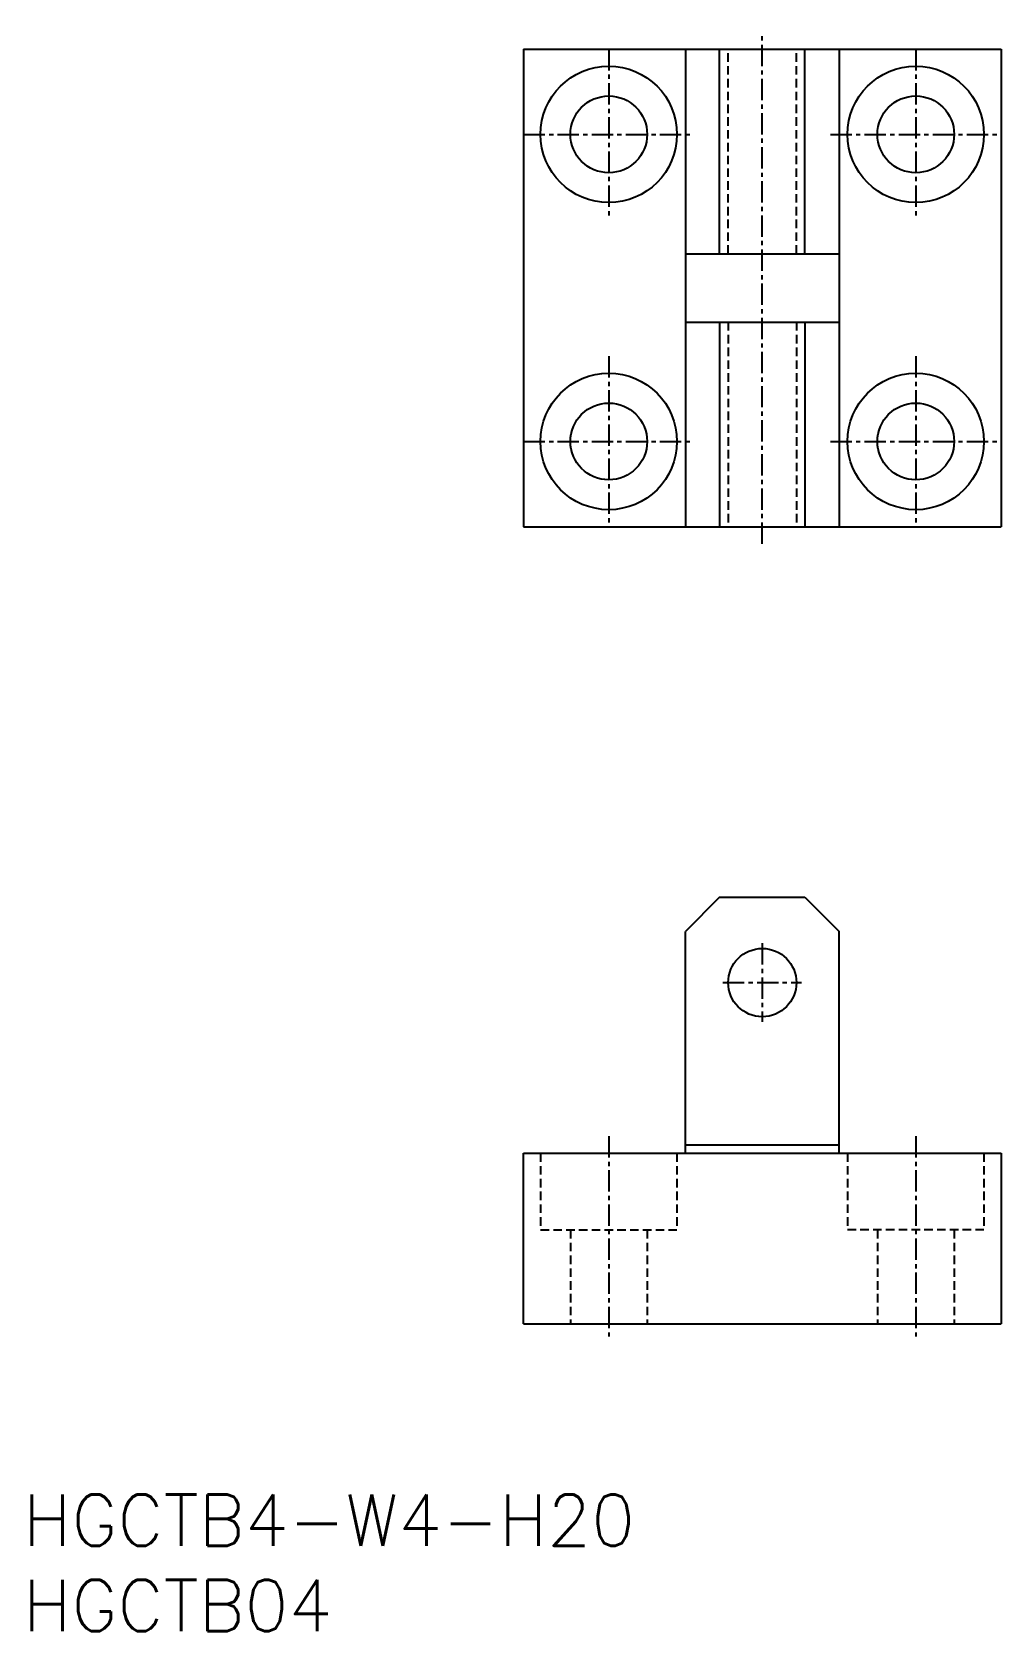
# Model space of a CAD drawing. Extents: x 107.6 to 164.4, y 50.3 to 144.
import ezdxf
from ezdxf.enums import TextEntityAlignment as Align

# ---------------------------------------------------------------- set-up
doc = ezdxf.new("R2010")
doc.units = 0
doc.linetypes.add('CENTER', pattern=[2, 1.25, -0.25, 0.25, -0.25])
doc.linetypes.add('DASHED', pattern=[0.75, 0.5, -0.25])
doc.layers.get('0').update_dxf_attribs({"linetype": 'CONTINUOUS'})
doc.layers.add('CENTER', color=1, linetype='CENTER')
doc.styles.get("Standard").update_dxf_attribs({"font": 'txt.shx', "bigfont": 'extfont.shx'})

msp = doc.modelspace()

# ---------------------------------------------------------------- linework, layer by layer
at = {"color": 7, "linetype": 'CONTINUOUS'}
for p, q in [((136.411, 143.036), (136.411, 115.036)), ((136.411, 143.036), (164.411, 143.036)), ((145.911, 143.036), (145.911, 115.036)), ((147.911, 131.036), (147.911, 143.036)), ((152.911, 131.036), (152.911, 143.036)), ((154.911, 143.036), (154.911, 115.036)), ((164.411, 143.036), (164.411, 115.036)), ((145.911, 131.036), (154.911, 131.036)), ((145.911, 127.036), (154.911, 127.036)), ((147.911, 127.036), (147.911, 115.036)), ((152.911, 127.036), (152.911, 115.036)), ((136.411, 115.036), (164.411, 115.036)), ((147.911, 93.319), (145.911, 91.319)), ((147.911, 93.319), (152.911, 93.319)), ((152.911, 93.319), (154.911, 91.319)), ((145.911, 78.319), (145.911, 91.319)), ((154.911, 78.319), (154.911, 91.319)), ((145.911, 78.819), (154.911, 78.819)), ((136.411, 68.319), (136.411, 78.319)), ((136.411, 78.319), (164.411, 78.319)), ((164.411, 78.319), (164.411, 68.319)), ((136.411, 68.319), (164.411, 68.319))]:
    msp.add_line(p, q, dxfattribs=at)
at = {"color": 3, "linetype": 'DASHED'}
for p, q in [((148.411, 131.036), (148.411, 143.036)), ((152.411, 131.036), (152.411, 143.036)), ((148.411, 127.036), (148.411, 115.036)), ((152.411, 127.036), (152.411, 115.036)), ((137.411, 78.319), (137.411, 73.819)), ((145.411, 78.319), (145.411, 73.819)), ((155.411, 78.319), (155.411, 73.819)), ((163.411, 78.319), (163.411, 73.819)), ((137.411, 73.819), (145.411, 73.819)), ((139.161, 73.819), (139.161, 68.319)), ((143.661, 73.819), (143.661, 68.319)), ((163.411, 73.819), (155.411, 73.819)), ((157.161, 73.819), (157.161, 68.319)), ((161.661, 73.819), (161.661, 68.319))]:
    msp.add_line(p, q, dxfattribs=at)
at = {"color": 7, "linetype": 'CONTINUOUS'}
for centre, radius in [((141.411, 138.036), 4), ((159.411, 138.036), 4), ((141.411, 138.036), 2.25), ((159.411, 138.036), 2.25), ((141.411, 120.036), 4), ((159.411, 120.036), 4), ((141.411, 120.036), 2.25), ((159.411, 120.036), 2.25), ((150.411, 88.319), 2)]:
    msp.add_circle(centre, radius, dxfattribs=at)
at = {"layer": 'CENTER', "color": 1, "linetype": 'CENTER'}
for p, q in [((150.411, 114.036), (150.411, 144.036)), ((141.411, 143.036), (141.411, 133.036)), ((159.411, 143.036), (159.411, 133.036)), ((136.411, 138.036), (146.411, 138.036)), ((154.411, 138.036), (164.411, 138.036)), ((141.411, 125.036), (141.411, 115.036)), ((159.411, 125.036), (159.411, 115.036)), ((136.411, 120.036), (146.411, 120.036)), ((154.411, 120.036), (164.411, 120.036)), ((150.411, 90.627), (150.411, 86.011)), ((148.104, 88.319), (152.719, 88.319)), ((141.411, 79.319), (141.411, 67.319)), ((159.411, 79.319), (159.411, 67.319))]:
    msp.add_line(p, q, dxfattribs=at)

# ---------------------------------------------------------------- texts
at = {"color": 7, "linetype": 'CONTINUOUS'}
for s, p in [('HGCTB4-W4-H20', (107.074, 56.814)), ('HGCTB04', (107.074, 51.814))]:
    msp.add_text(s, height=3, dxfattribs=at).set_placement(p, align=Align.MIDDLE_LEFT)

doc.saveas('drawing.dxf')
